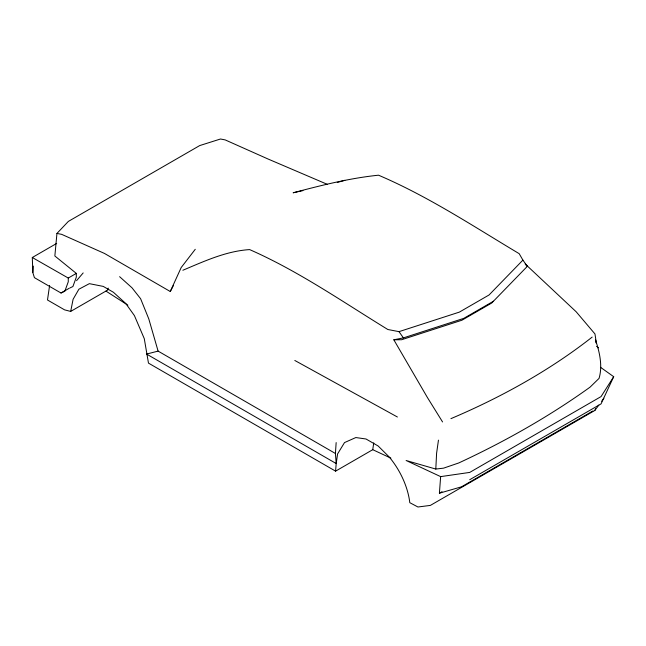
<?xml version="1.0" encoding="UTF-8"?>
<svg xmlns="http://www.w3.org/2000/svg" width="646" height="646" viewBox="0 0 646 646"><rect width="100%" height="100%" fill="white"/><g stroke="black" fill="none" stroke-linecap="round" stroke-linejoin="round"><path stroke-width="0.97" d="M49.597 285.5L47.489 299.994L64.592 309.862L70.68 311.42L73.095 299.292L78.901 289.206L89.366 283.659L103.255 286.404L113.413 292.267L125.8 303.531L134.416 315.611L144.276 338.649L148.475 363.117L335.581 471.144L336.203 463.553L335.419 453.484L336.154 442.575M32.833 272.58L32.3 257.504L68.266 278.046L68.266 281.801L64.85 291.185L61.007 293.009L34.408 277.651L32.833 272.58L33.285 266.104M592.842 410.993L461.502 486.818L439.409 493.205L440.645 476.619L406.116 460.501L435.8 469.053L443.544 468.164L458.725 462.972A857.476 495.062 0 0 0 590.073 387.14L599.052 378.378C602.791 365.951 599.593 351.981 595.483 339.974L596.411 343.373L594.966 333.95L576.167 311.776L525.166 263.964M327.126 184.263L268.033 159.005L225.212 139.916L220.504 139.003L199.687 145.584L68.347 221.416L56.945 233.432L54.853 255.994L76.317 273.395L76.317 277.15L72.909 286.533L69.825 287.995M438.456 440.136L436.599 453.234L435.8 469.053M335.581 471.144L372.75 449.681L373.735 442.873M108.221 288.092L107.85 289.965L70.68 311.42M335.419 453.484L158.1 351.109L146.577 354.073L336.203 463.553L337.583 453.936L344.512 442.583L355.833 437.552L366.04 439.005L378.176 446.015L389.247 457.029A55.96 32.308 60 0 1 409.79 502.677L417.946 506.997L430.365 505.406L594.853 410.444L595.547 408.652M56.945 233.432L61.645 234.345L104.474 253.442L170.269 291.516L181.203 267.509L195.254 249.299M469.707 479.72L601.055 403.887L613.7 376.707L600.562 367.324M170.269 291.516L173.467 285.411M613.7 376.707L601.055 396.587L469.707 472.42L440.645 476.619M594.853 410.444L598.81 405.099M601.636 401.287L603.897 398.235M76.551 280.687L83.172 272.927M302.934 190.61L293.139 192.783C321.224 185.37 349.567 178.159 378.516 175.195C428.048 196.279 473.138 226.148 519.19 253.676L522.905 260.112L489.087 294.956L459.346 312.123L398.994 331.648L387.842 329.508C342.55 301.73 298.452 271.045 249.647 249.598C226.14 251.06 204.265 261.267 182.858 270.254M522.905 260.112L527.314 266.362L491.671 303.047L461.93 320.214L401.578 339.739L393.826 339.796L427.474 397.621L442.558 421.943M32.3 257.504L56.687 243.421M68.266 278.046L76.317 273.395M61.007 293.009L69.057 288.358M493.496 301.206L463.755 318.373L403.403 337.898L393.826 339.796M439.409 493.205L442.025 491.695M337.26 182.479L344.819 180.315M372.75 449.681L390.887 458.143M294.81 360.468L397.411 417.001M105.976 291.104L127.868 305.17M119.615 276.674L131.994 287.793L140.61 298.727L148.79 318.898L158.1 351.109M596.92 346.385L598.301 347.855L596.993 346.377M525.707 264.561L527.314 266.362M398.994 331.648L403.403 337.898M592.172 337.091A661.351 381.826 0 0 1 450.916 418.648"/></g></svg>
